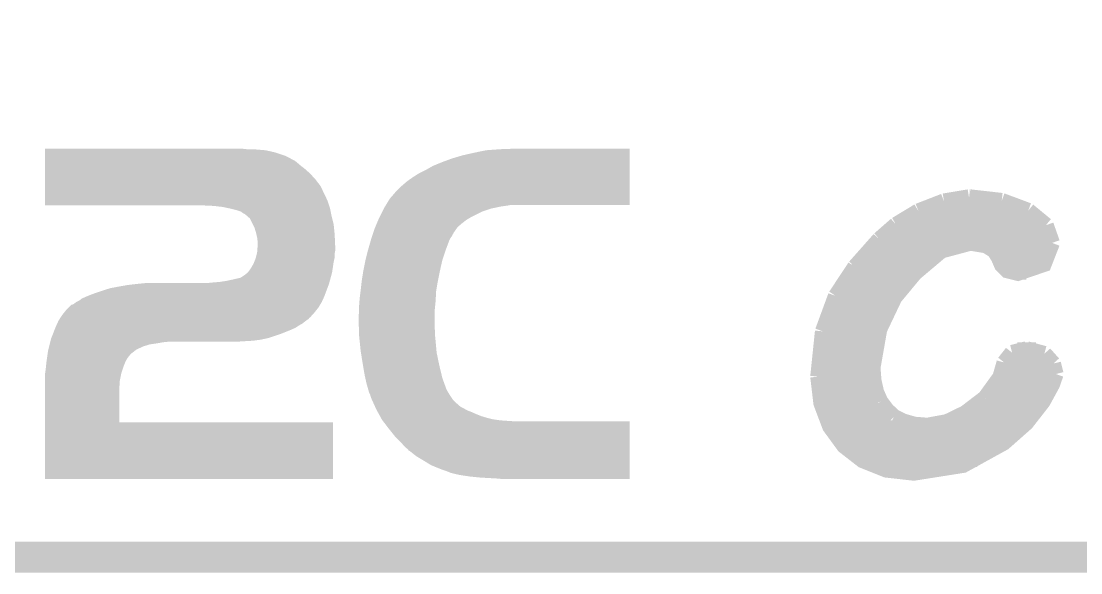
# Model space of a CAD drawing. Extents: x -1.4 to 24.2, y -3.9 to 40.3.
# Drawn here: x 10.25 to 15.42, y -3.89 to -1.19 of the extents above; entities that cross this region are included whole.
import ezdxf

# ---------------------------------------------------------------- set-up
doc = ezdxf.new("R2010")
doc.units = 0
doc.layers.add('USBI2CCLICK_V102A_GKO', color=5, linetype='CONTINUOUS')
doc.layers.add('USBI2CCLICK_V102A_GTO', color=14, linetype='CONTINUOUS')

msp = doc.modelspace()

# ---------------------------------------------------------------- linework, layer by layer
at = {"layer": 'USBI2CCLICK_V102A_GKO', "const_width": 0.1524}
msp.add_lwpolyline([(-1.27, -3.81), (21.59, -3.81), (24.13, -1.27)], dxfattribs=at)
at = {"layer": 'USBI2CCLICK_V102A_GTO', "const_width": 0.0762}
for points in [[(14.74978, -2.07264), (14.8717, -2.05232)], [(14.8717, -2.05232), (14.87424, -2.05232)], [(14.87424, -2.05232), (15.03172, -2.0701)], [(14.62532, -2.1209), (14.74978, -2.07264)], [(15.03172, -2.0701), (15.16126, -2.11836)], [(14.5161, -2.18694), (14.62532, -2.1209)], [(14.64056, -2.11328), (15.1511, -2.11328)], [(15.16126, -2.11836), (15.24762, -2.18948)], [(14.43482, -2.25806), (14.5161, -2.18694)], [(14.51102, -2.18948), (15.24762, -2.18948)], [(15.24762, -2.18948), (15.2781, -2.27584)], [(14.31544, -2.39268), (14.43482, -2.25806)], [(14.4018, -2.88544), (14.43482, -2.69748), (14.50848, -2.54254), (14.60754, -2.42316), (14.73708, -2.31394), (14.87932, -2.27584), (14.95552, -2.28854), (14.99616, -2.31394), (15.01648, -2.34696), (15.03172, -2.38252), (15.05966, -2.41046), (15.11046, -2.42316), (15.23746, -2.37998), (15.2781, -2.27584)], [(14.4272, -2.26568), (15.2781, -2.26568)], [(14.35608, -2.34188), (14.69136, -2.34188)], [(15.01394, -2.34188), (15.2654, -2.34188)], [(14.22146, -2.53492), (14.31544, -2.39268)], [(14.29512, -2.41808), (14.61008, -2.41808)], [(15.08252, -2.41808), (15.1511, -2.41808)], [(14.24178, -2.49428), (14.5415, -2.49428)], [(14.15796, -2.70764), (14.22146, -2.53492)], [(14.20368, -2.57048), (14.4907, -2.57048)], [(14.1732, -2.64668), (14.4526, -2.64668)], [(14.1351, -2.92862), (14.15796, -2.70764)], [(14.15542, -2.72288), (14.42466, -2.72288)], [(14.14272, -2.79908), (14.40942, -2.79908)], [(15.04442, -2.86004), (15.08252, -2.81178)], [(15.08252, -2.81178), (15.15364, -2.794)], [(15.10792, -2.79908), (15.19936, -2.79908)], [(15.15364, -2.794), (15.24, -2.81686)], [(15.24, -2.81686), (15.28318, -2.86512)], [(14.13764, -2.87528), (14.4018, -2.87528)], [(15.0241, -2.93116), (15.04442, -2.86004)], [(15.03934, -2.87528), (15.28826, -2.87528)], [(15.28318, -2.86512), (15.29588, -2.91592)], [(14.1351, -2.92862), (14.15034, -3.05816), (14.19352, -3.17246), (14.2621, -3.26644), (14.35354, -3.33756), (14.46784, -3.38328), (14.60246, -3.39852), (14.84376, -3.36042), (15.04188, -3.2512), (15.1511, -3.15468), (15.23238, -3.05054), (15.2781, -2.96672), (15.29588, -2.91592)], [(14.4018, -2.88544), (14.40688, -2.94894)], [(14.95044, -3.03276), (15.0241, -2.93116)], [(14.1351, -2.95148), (14.40688, -2.95148)], [(14.40688, -2.94894), (14.41958, -3.00482)], [(15.01394, -2.95148), (15.28572, -2.95148)], [(14.14272, -3.02768), (14.42974, -3.02768)], [(14.41958, -3.00482), (14.4399, -3.05054)], [(14.85392, -3.10642), (14.95044, -3.03276)], [(14.95298, -3.02768), (15.24508, -3.02768)], [(14.4399, -3.05054), (14.47038, -3.09118)], [(14.16304, -3.10388), (14.48308, -3.10388)], [(14.47038, -3.09118), (14.50594, -3.1242)], [(14.50594, -3.1242), (14.55166, -3.14706)], [(14.76502, -3.1496), (14.85392, -3.10642)], [(14.85646, -3.10388), (15.19428, -3.10388)], [(14.19606, -3.18008), (15.1257, -3.18008)], [(14.55166, -3.14706), (14.605, -3.1623)], [(14.605, -3.1623), (14.6685, -3.16738)], [(14.6685, -3.16738), (14.76502, -3.1496)], [(14.25194, -3.25628), (15.03426, -3.25628)], [(14.34592, -3.33248), (14.91234, -3.33248)]]:
    msp.add_lwpolyline(points, dxfattribs=at)
at = {"layer": 'USBI2CCLICK_V102A_GTO'}
for points in [[(10.360676, -1.87198), (10.360678, -1.85166), (11.57478, -1.87198), (11.536682, -1.85166)], [(10.360678, -1.85166), (10.36068, -1.833882), (11.536682, -1.85166), (11.48334, -1.833882)], [(10.36068, -1.81864), (10.360682, -1.8161), (11.346182, -1.81864), (11.32332, -1.8161)], [(10.36068, -1.82372), (10.36068, -1.81864), (11.43762, -1.82372), (11.37666, -1.81864)], [(10.36068, -1.8288), (10.36068, -1.82372), (11.460482, -1.8288), (11.43762, -1.82372)], [(10.36068, -1.828802), (10.36068, -1.8288), (11.463022, -1.828802), (11.460482, -1.8288)], [(10.36068, -1.83134), (10.36068, -1.828802), (11.470642, -1.83134), (11.463022, -1.828802)], [(10.36068, -1.833882), (10.36068, -1.83134), (11.48334, -1.833882), (11.470642, -1.83134)], [(12.34694, -1.86436), (12.39774, -1.84912), (13.215616, -1.86436), (13.215616, -1.84912)], [(12.39774, -1.84912), (12.45362, -1.83642), (13.215616, -1.84912), (13.215618, -1.83642)], [(12.45362, -1.83642), (12.51458, -1.82372), (13.215618, -1.83642), (13.215618, -1.82372)], [(12.51458, -1.82372), (12.58316, -1.81864), (13.215618, -1.82372), (13.215618, -1.81864)], [(12.58316, -1.81864), (12.651146, -1.816122), (13.215618, -1.81864), (13.21562, -1.816122)], [(12.651146, -1.816122), (12.65174, -1.8161), (13.21562, -1.816122), (12.65174, -1.8161)], [(10.360674, -1.89738), (10.360676, -1.88214), (11.607798, -1.89738), (11.59002, -1.88214)], [(10.360674, -1.91516), (10.360674, -1.89738), (11.63066, -1.91516), (11.607798, -1.89738)], [(10.360676, -1.874522), (10.360676, -1.87198), (11.57986, -1.874522), (11.57478, -1.87198)], [(10.360676, -1.88214), (10.360676, -1.874522), (11.59002, -1.88214), (11.57986, -1.874522)], [(12.219938, -1.92024), (12.2555, -1.89992), (13.21561, -1.92024), (13.215612, -1.89992)], [(12.2555, -1.89992), (12.29868, -1.88214), (13.215612, -1.89992), (13.215614, -1.88214)], [(12.29868, -1.88214), (12.34694, -1.86436), (13.215614, -1.88214), (13.215616, -1.86436)], [(10.36067, -1.965958), (10.360672, -1.93802), (11.681458, -1.965958), (11.65606, -1.93802)], [(10.360672, -1.93802), (10.360674, -1.91516), (11.65606, -1.93802), (11.63066, -1.91516)], [(12.131038, -1.97358), (12.15644, -1.9558), (13.215606, -1.97358), (13.215608, -1.9558)], [(12.15644, -1.9558), (12.184382, -1.93802), (13.215608, -1.9558), (13.21561, -1.93802)], [(12.184382, -1.93802), (12.219938, -1.92024), (13.21561, -1.93802), (13.21561, -1.92024)], [(10.360664, -2.03708), (10.360666, -1.998982), (11.72464, -2.03708), (11.70686, -1.998982)], [(10.360666, -1.998982), (10.36067, -1.965958), (11.70686, -1.998982), (11.681458, -1.965958)], [(12.077698, -2.02184), (12.09802, -2.00152), (13.215602, -2.02184), (13.215604, -2.00152)], [(12.09802, -2.00152), (12.11326, -1.98882), (13.215604, -2.00152), (13.215606, -1.98882)], [(12.11326, -1.98882), (12.131038, -1.97358), (13.215606, -1.98882), (13.215606, -1.97358)], [(10.36066, -2.07518), (10.360662, -2.05232), (11.74242, -2.07518), (11.73226, -2.05232)], [(10.360662, -2.05232), (10.360664, -2.03708), (11.73226, -2.05232), (11.72464, -2.03708)], [(12.026052, -2.09042), (12.04468, -2.059938), (13.215598, -2.09042), (13.2156, -2.059938)], [(12.04468, -2.059938), (12.077698, -2.02184), (13.2156, -2.059938), (13.215602, -2.02184)], [(10.36066, -2.092938), (10.36066, -2.07518), (11.74834, -2.092938), (11.74242, -2.07518)], [(11.13282, -2.09296), (10.36066, -2.092938), (11.748348, -2.09296), (11.74834, -2.092938)], [(11.18616, -2.0955), (11.13282, -2.09296), (11.749194, -2.0955), (11.748348, -2.09296)], [(11.22934, -2.10058), (11.18616, -2.0955), (11.750888, -2.10058), (11.749194, -2.0955)], [(11.253056, -2.105662), (11.22934, -2.10058), (11.75258, -2.105662), (11.750888, -2.10058)], [(11.2649, -2.1082), (11.253056, -2.105662), (11.753088, -2.1082), (11.75258, -2.105662)], [(11.29538, -2.115822), (11.2649, -2.1082), (11.754614, -2.115822), (11.753088, -2.1082)], [(11.318238, -2.12344), (11.29538, -2.115822), (11.756136, -2.12344), (11.754614, -2.115822)], [(12.00785, -2.12344), (12.015468, -2.108202), (12.49426, -2.12344), (12.53998, -2.108202)], [(12.015468, -2.108202), (12.01674, -2.105662), (12.53998, -2.108202), (12.552042, -2.105662)], [(12.01674, -2.105662), (12.021396, -2.09804), (12.552042, -2.105662), (12.588242, -2.09804)], [(12.021396, -2.09804), (12.0245, -2.09296), (12.588242, -2.09804), (12.6238, -2.09296)], [(12.0245, -2.09296), (12.026052, -2.09042), (12.6238, -2.09296), (12.636498, -2.09042)], [(11.3284, -2.131058), (11.318238, -2.12344), (11.75766, -2.131058), (11.756136, -2.12344)], [(11.338556, -2.136138), (11.3284, -2.131058), (11.758676, -2.136138), (11.75766, -2.131058)], [(11.3411, -2.138682), (11.338556, -2.136138), (11.759186, -2.138682), (11.758676, -2.136138)], [(11.346906, -2.14376), (11.3411, -2.138682), (11.7602, -2.14376), (11.759186, -2.138682)], [(11.361418, -2.156458), (11.346906, -2.14376), (11.763376, -2.156458), (11.7602, -2.14376)], [(11.375392, -2.184402), (11.361418, -2.156458), (11.77036, -2.184402), (11.763376, -2.156458)], [(11.980644, -2.18186), (11.98813, -2.16408), (12.3952, -2.18186), (12.41806, -2.16408)], [(11.98813, -2.16408), (11.99134, -2.15646), (12.41806, -2.16408), (12.43076, -2.15646)], [(11.99134, -2.15646), (11.99515, -2.14884), (12.43076, -2.15646), (12.443462, -2.14884)], [(11.99515, -2.14884), (12.00785, -2.12344), (12.443462, -2.14884), (12.49426, -2.12344)], [(11.38428, -2.20218), (11.375392, -2.184402), (11.772138, -2.20218), (11.77036, -2.184402)], [(11.3919, -2.227582), (11.38428, -2.20218), (11.77468, -2.227582), (11.772138, -2.20218)], [(11.964244, -2.225044), (11.97102, -2.204722), (12.3571, -2.225044), (12.371322, -2.204722)], [(11.97102, -2.204722), (11.973158, -2.199642), (12.371322, -2.204722), (12.374878, -2.199642)], [(11.973158, -2.199642), (11.980644, -2.18186), (12.374878, -2.199642), (12.3952, -2.18186)], [(11.393594, -2.2352), (11.3919, -2.227582), (11.77544, -2.2352), (11.77468, -2.227582)], [(11.39698, -2.250442), (11.393594, -2.2352), (11.776134, -2.250442), (11.77544, -2.2352)], [(11.39952, -2.27076), (11.39698, -2.250442), (11.777058, -2.27076), (11.776134, -2.250442)], [(11.39952, -2.288542), (11.39952, -2.27076), (11.777866, -2.288542), (11.777058, -2.27076)], [(11.93945, -2.30632), (11.951062, -2.26568), (12.319, -2.30632), (12.33424, -2.26568)], [(11.951062, -2.26568), (11.95324, -2.25806), (12.33424, -2.26568), (12.33805, -2.25806)], [(11.95324, -2.25806), (11.955778, -2.250442), (12.33805, -2.25806), (12.34186, -2.250442)], [(11.955778, -2.250442), (11.959166, -2.240282), (12.34186, -2.250442), (12.349478, -2.240282)], [(11.959166, -2.240282), (11.961704, -2.232664), (12.349478, -2.240282), (12.35202, -2.232664)], [(11.961704, -2.232664), (11.963398, -2.227586), (12.35202, -2.232664), (12.357094, -2.227586)], [(11.963398, -2.227586), (11.964244, -2.225044), (12.357094, -2.227586), (12.3571, -2.225044)], [(11.390628, -2.346962), (11.395708, -2.326642), (11.77544, -2.346962), (11.77544, -2.326642)], [(11.395708, -2.326642), (11.39698, -2.321558), (11.77544, -2.326642), (11.776456, -2.321558)], [(11.39698, -2.321558), (11.397564, -2.313942), (11.776456, -2.321558), (11.77798, -2.313942)], [(11.397564, -2.313942), (11.399324, -2.29108), (11.77798, -2.313942), (11.77798, -2.29108)], [(11.399324, -2.29108), (11.39952, -2.288542), (11.77798, -2.29108), (11.777866, -2.288542)], [(11.925934, -2.35966), (11.938, -2.3114), (12.301222, -2.35966), (12.317306, -2.3114)], [(11.938, -2.3114), (11.93945, -2.30632), (12.317306, -2.3114), (12.319, -2.30632)], [(11.369038, -2.395222), (11.3792, -2.37744), (11.766548, -2.395222), (11.769216, -2.37744)], [(11.3792, -2.37744), (11.382246, -2.36982), (11.769216, -2.37744), (11.77036, -2.36982)], [(11.382246, -2.36982), (11.38936, -2.352038), (11.77036, -2.36982), (11.77431, -2.352038)], [(11.38936, -2.352038), (11.390628, -2.346962), (11.77431, -2.352038), (11.77544, -2.346962)], [(11.919204, -2.39268), (11.9253, -2.3622), (12.2936, -2.39268), (12.300634, -2.3622)], [(11.9253, -2.3622), (11.925934, -2.35966), (12.300634, -2.3622), (12.301222, -2.35966)], [(11.315704, -2.446018), (11.338562, -2.430778), (11.755812, -2.446018), (11.75997, -2.430778)], [(11.338562, -2.430778), (11.3411, -2.42824), (11.75997, -2.430778), (11.760662, -2.42824)], [(11.3411, -2.42824), (11.348722, -2.423158), (11.760662, -2.42824), (11.762048, -2.423158)], [(11.348722, -2.423158), (11.35075, -2.420622), (11.762048, -2.423158), (11.76274, -2.420622)], [(11.35075, -2.420622), (11.35888, -2.41046), (11.76274, -2.420622), (11.764264, -2.41046)], [(11.35888, -2.41046), (11.369038, -2.395222), (11.764264, -2.41046), (11.766548, -2.395222)], [(11.90752, -2.46126), (11.912732, -2.42824), (12.279376, -2.46126), (12.28598, -2.42824)], [(11.912732, -2.42824), (11.91514, -2.413), (12.28598, -2.42824), (12.289244, -2.413)], [(11.91514, -2.413), (11.919204, -2.39268), (12.289244, -2.413), (12.2936, -2.39268)], [(10.72134, -2.4892), (10.764518, -2.48158), (11.742736, -2.4892), (11.745594, -2.48158)], [(10.764518, -2.48158), (10.8077, -2.4765), (11.745594, -2.48158), (11.7475, -2.4765)], [(10.8077, -2.4765), (10.858498, -2.47142), (11.7475, -2.4765), (11.748884, -2.47142)], [(11.15822, -2.47142), (11.18362, -2.46888), (11.748884, -2.47142), (11.749578, -2.46888)], [(11.18362, -2.46888), (11.2141, -2.46634), (11.749578, -2.46888), (11.75027, -2.46634)], [(11.2141, -2.46634), (11.24712, -2.46126), (11.75027, -2.46634), (11.751656, -2.46126)], [(11.24712, -2.46126), (11.28268, -2.45364), (11.751656, -2.46126), (11.753734, -2.45364)], [(11.28268, -2.45364), (11.315704, -2.446018), (11.753734, -2.45364), (11.755812, -2.446018)], [(11.90244, -2.50698), (11.906954, -2.46634), (12.271586, -2.50698), (12.27836, -2.46634)], [(11.906954, -2.46634), (11.90752, -2.46126), (12.27836, -2.46634), (12.279376, -2.46126)], [(10.56386, -2.53746), (10.58926, -2.5273), (11.72464, -2.53746), (11.72845, -2.5273)], [(10.58926, -2.5273), (10.6172, -2.51714), (11.72845, -2.5273), (11.73226, -2.51714)], [(10.6172, -2.51714), (10.64768, -2.50698), (11.73226, -2.51714), (11.73607, -2.50698)], [(10.64768, -2.50698), (10.6807, -2.49682), (11.73607, -2.50698), (11.73988, -2.49682)], [(10.6807, -2.49682), (10.72134, -2.4892), (11.73988, -2.49682), (11.742736, -2.4892)], [(11.89736, -2.54762), (11.901804, -2.51206), (12.268868, -2.54762), (12.27074, -2.51206)], [(11.901804, -2.51206), (11.90244, -2.50698), (12.27074, -2.51206), (12.271586, -2.50698)], [(10.477502, -2.5908), (10.490206, -2.5781), (11.6967, -2.5908), (11.70432, -2.5781)], [(10.490206, -2.5781), (10.492744, -2.578098), (11.70432, -2.5781), (11.70432, -2.578098)], [(10.492744, -2.578098), (10.5029, -2.573018), (11.70432, -2.578098), (11.707368, -2.573018)], [(10.5029, -2.573018), (10.513062, -2.5654), (11.707368, -2.573018), (11.71194, -2.5654)], [(10.513062, -2.5654), (10.5283, -2.55778), (11.71194, -2.5654), (11.715402, -2.55778)], [(10.5283, -2.55778), (10.541002, -2.54762), (11.715402, -2.55778), (11.72002, -2.54762)], [(10.541002, -2.54762), (10.56386, -2.53746), (11.72002, -2.54762), (11.72464, -2.53746)], [(11.89482, -2.58064), (11.896382, -2.56032), (12.266166, -2.58064), (12.2682, -2.56032)], [(11.89482, -2.611118), (11.89482, -2.58064), (12.26312, -2.611118), (12.266166, -2.58064)], [(11.896382, -2.56032), (11.89736, -2.54762), (12.2682, -2.56032), (12.268868, -2.54762)], [(10.436398, -2.6416), (10.44448, -2.6289), (11.653514, -2.6416), (11.664946, -2.6289)], [(10.44448, -2.6289), (10.45464, -2.6162), (11.664946, -2.6289), (11.67638, -2.6162)], [(10.45464, -2.6162), (10.4648, -2.6035), (11.67638, -2.6162), (11.68654, -2.6035)], [(10.4648, -2.6035), (10.477502, -2.5908), (11.68654, -2.6035), (11.6967, -2.5908)], [(11.89228, -2.63144), (11.89482, -2.611118), (12.26312, -2.63144), (12.26312, -2.611118)], [(11.89228, -2.65176), (11.89228, -2.63144), (12.26312, -2.65176), (12.26312, -2.63144)], [(10.412012, -2.68986), (10.414, -2.68478), (11.58494, -2.68986), (11.59256, -2.68478)], [(10.414, -2.68478), (10.416308, -2.6797), (11.59256, -2.68478), (11.60018, -2.6797)], [(10.416308, -2.6797), (10.420926, -2.669542), (11.60018, -2.6797), (11.617958, -2.669542)], [(10.420926, -2.669542), (10.425546, -2.65938), (11.617958, -2.669542), (11.63066, -2.65938)], [(10.425546, -2.65938), (10.426702, -2.65684), (11.63066, -2.65938), (11.634046, -2.65684)], [(10.426702, -2.65684), (10.429934, -2.65176), (11.634046, -2.65684), (11.64082, -2.65176)], [(10.429934, -2.65176), (10.433166, -2.64668), (11.64082, -2.65176), (11.648436, -2.64668)], [(10.433166, -2.64668), (10.43639, -2.641614), (11.648436, -2.64668), (11.650974, -2.641614)], [(10.43639, -2.641614), (10.436398, -2.6416), (11.650974, -2.641614), (11.653514, -2.6416)], [(11.893592, -2.692402), (11.89228, -2.65176), (12.26312, -2.692402), (12.26312, -2.65176)], [(10.391142, -2.743198), (10.392134, -2.74066), (11.438474, -2.743198), (11.450318, -2.74066)], [(10.392134, -2.74066), (10.400084, -2.72034), (11.450318, -2.74066), (11.511282, -2.72034)], [(10.400084, -2.72034), (10.408036, -2.70002), (11.511282, -2.72034), (11.56208, -2.70002)], [(10.408036, -2.70002), (10.412012, -2.68986), (11.56208, -2.70002), (11.58494, -2.68986)], [(11.894084, -2.707642), (11.893592, -2.692402), (12.26566, -2.707642), (12.26312, -2.692402)], [(11.89482, -2.7305), (11.894084, -2.707642), (12.26566, -2.7305), (12.26566, -2.707642)], [(11.897448, -2.7559), (11.89482, -2.7305), (12.2682, -2.7559), (12.26566, -2.7305)], [(10.377804, -2.796542), (10.381614, -2.7813), (10.8077, -2.796542), (10.84072, -2.7813)], [(10.381614, -2.7813), (10.384154, -2.77114), (10.84072, -2.7813), (10.873738, -2.77114)], [(10.384154, -2.77114), (10.385424, -2.76606), (10.873738, -2.77114), (10.9093, -2.76606)], [(10.385424, -2.76606), (10.386696, -2.76098), (10.9093, -2.76606), (10.93724, -2.76098)], [(10.386696, -2.76098), (10.38733, -2.75844), (10.93724, -2.76098), (10.96264, -2.75844)], [(10.38733, -2.75844), (10.387966, -2.7559), (11.292842, -2.75844), (11.33348, -2.7559)], [(10.387966, -2.7559), (10.3886, -2.75336), (11.33348, -2.7559), (11.37666, -2.75336)], [(10.3886, -2.75336), (10.38987, -2.74828), (11.37666, -2.75336), (11.41476, -2.74828)], [(10.38987, -2.74828), (10.391142, -2.743198), (11.41476, -2.74828), (11.438474, -2.743198)], [(11.90244, -2.804162), (11.897448, -2.7559), (12.272588, -2.804162), (12.2682, -2.7559)], [(10.368642, -2.85496), (10.371182, -2.837182), (10.75436, -2.85496), (10.764518, -2.837182)], [(10.371182, -2.837182), (10.372996, -2.824482), (10.764518, -2.837182), (10.774678, -2.824482)], [(10.372996, -2.824482), (10.374448, -2.814322), (10.774678, -2.824482), (10.78484, -2.814322)], [(10.374448, -2.814322), (10.3759, -2.80416), (10.78484, -2.814322), (10.797904, -2.80416)], [(10.3759, -2.80416), (10.377804, -2.796542), (10.797904, -2.80416), (10.8077, -2.796542)], [(11.90366, -2.811782), (11.90244, -2.804162), (12.27328, -2.811782), (12.272588, -2.804162)], [(11.9126, -2.86766), (11.90366, -2.811782), (12.284922, -2.86766), (12.27328, -2.811782)], [(10.3632, -2.90322), (10.36574, -2.8829), (10.73658, -2.90322), (10.743352, -2.8829)], [(10.36574, -2.8829), (10.365994, -2.880358), (10.743352, -2.8829), (10.7442, -2.880358)], [(10.365994, -2.880358), (10.36828, -2.8575), (10.7442, -2.880358), (10.753342, -2.8575)], [(10.36828, -2.8575), (10.368642, -2.85496), (10.753342, -2.8575), (10.75436, -2.85496)], [(11.913448, -2.87274), (11.9126, -2.86766), (12.28598, -2.87274), (12.284922, -2.86766)], [(11.91768, -2.89814), (11.913448, -2.87274), (12.292078, -2.89814), (12.28598, -2.87274)], [(10.36066, -2.921), (10.36211, -2.910842), (10.732008, -2.921), (10.73404, -2.910842)], [(10.36066, -2.94894), (10.36066, -2.921), (10.72642, -2.94894), (10.732008, -2.921)], [(10.36211, -2.910842), (10.3632, -2.90322), (10.73404, -2.910842), (10.73658, -2.90322)], [(11.92276, -2.92608), (11.91768, -2.89814), (12.298784, -2.92608), (12.292078, -2.89814)], [(11.925018, -2.93624), (11.92276, -2.92608), (12.301222, -2.93624), (12.298784, -2.92608)], [(11.92784, -2.94894), (11.925018, -2.93624), (12.30584, -2.94894), (12.301222, -2.93624)], [(10.36066, -2.992118), (10.36066, -2.94894), (10.72388, -2.992118), (10.72642, -2.94894)], [(10.36066, -3.15214), (10.36066, -2.992118), (10.723902, -3.15214), (10.72388, -2.992118)], [(11.93292, -2.96926), (11.92784, -2.94894), (12.313228, -2.96926), (12.30584, -2.94894)], [(11.939452, -2.992122), (11.93292, -2.96926), (12.32154, -2.992122), (12.313228, -2.96926)], [(11.943078, -3.004818), (11.939452, -2.992122), (12.329158, -3.004818), (12.32154, -2.992122)], [(11.94816, -3.014978), (11.943078, -3.004818), (12.335254, -3.014978), (12.329158, -3.004818)], [(11.948796, -3.01752), (11.94816, -3.014978), (12.336778, -3.01752), (12.335254, -3.014978)], [(11.950698, -3.025138), (11.948796, -3.01752), (12.341858, -3.025138), (12.336778, -3.01752)], [(11.953238, -3.030216), (11.950698, -3.025138), (12.345244, -3.030216), (12.341858, -3.025138)], [(11.95324, -3.032756), (11.953238, -3.030216), (12.346938, -3.032756), (12.345244, -3.030216)], [(11.956706, -3.040382), (11.95324, -3.032756), (12.352022, -3.040382), (12.346938, -3.032756)], [(11.964788, -3.05816), (11.956706, -3.040382), (12.3698, -3.05816), (12.352022, -3.040382)], [(11.972868, -3.075942), (11.964788, -3.05816), (12.390124, -3.075942), (12.3698, -3.05816)], [(11.976332, -3.08356), (11.972868, -3.075942), (12.405358, -3.08356), (12.390124, -3.075942)], [(11.97864, -3.088642), (11.976332, -3.08356), (12.414254, -3.088642), (12.405358, -3.08356)], [(11.981434, -3.09372), (11.97864, -3.088642), (12.42314, -3.09372), (12.414254, -3.088642)], [(11.985624, -3.10134), (11.981434, -3.09372), (12.44346, -3.10134), (12.42314, -3.09372)], [(11.991212, -3.1115), (11.985624, -3.10134), (12.46632, -3.1115), (12.44346, -3.10134)], [(10.36066, -3.152162), (10.36066, -3.15214), (11.76782, -3.152162), (10.723902, -3.15214)], [(10.36066, -3.428978), (10.36066, -3.152162), (11.767798, -3.428978), (11.76782, -3.152162)], [(11.9968, -3.12166), (11.991212, -3.1115), (12.491718, -3.12166), (12.46632, -3.1115)], [(12.000992, -3.12928), (11.9968, -3.12166), (12.51712, -3.12928), (12.491718, -3.12166)], [(12.005182, -3.1369), (12.000992, -3.12928), (12.547602, -3.1369), (12.51712, -3.12928)], [(12.006578, -3.13944), (12.005182, -3.1369), (12.565382, -3.13944), (12.547602, -3.1369)], [(12.008522, -3.14198), (12.006578, -3.13944), (12.58316, -3.14198), (12.565382, -3.13944)], [(12.010464, -3.14452), (12.008522, -3.14198), (12.61872, -3.14452), (12.58316, -3.14198)], [(12.012406, -3.14706), (12.010464, -3.14452), (12.656818, -3.14706), (12.61872, -3.14452)], [(12.012424, -3.147082), (12.012406, -3.14706), (13.21562, -3.147082), (12.656818, -3.14706)], [(12.0396, -3.18262), (12.012424, -3.147082), (13.215616, -3.18262), (13.21562, -3.147082)], [(12.070078, -3.220718), (12.0396, -3.18262), (13.215614, -3.220718), (13.215616, -3.18262)], [(12.09802, -3.24866), (12.070078, -3.220718), (13.215612, -3.24866), (13.215614, -3.220718)], [(12.11834, -3.27152), (12.09802, -3.24866), (13.21561, -3.27152), (13.215612, -3.24866)], [(12.133576, -3.284218), (12.11834, -3.27152), (13.215608, -3.284218), (13.21561, -3.27152)], [(12.136114, -3.289286), (12.133576, -3.284218), (13.215608, -3.289286), (13.215608, -3.284218)], [(12.138656, -3.2893), (12.136114, -3.289286), (13.215608, -3.2893), (13.215608, -3.289286)], [(12.17422, -3.31724), (12.138656, -3.2893), (13.215606, -3.31724), (13.215608, -3.2893)], [(12.21232, -3.3401), (12.17422, -3.31724), (13.215604, -3.3401), (13.215606, -3.31724)], [(12.24534, -3.36042), (12.21232, -3.3401), (13.215602, -3.36042), (13.215604, -3.3401)], [(12.27582, -3.37312), (12.24534, -3.36042), (13.215602, -3.37312), (13.215602, -3.36042)], [(12.30122, -3.38328), (12.27582, -3.37312), (13.2156, -3.38328), (13.215602, -3.37312)], [(12.324082, -3.3909), (12.30122, -3.38328), (13.2156, -3.3909), (13.2156, -3.38328)], [(12.33678, -3.39598), (12.324082, -3.3909), (13.2156, -3.39598), (13.2156, -3.3909)], [(12.341858, -3.39852), (12.33678, -3.39598), (13.2156, -3.39852), (13.2156, -3.39598)], [(12.385042, -3.40868), (12.341858, -3.39852), (13.215598, -3.40868), (13.2156, -3.39852)], [(12.43584, -3.4163), (12.385042, -3.40868), (13.215598, -3.4163), (13.215598, -3.40868)], [(11.767798, -3.429), (10.36066, -3.428978), (11.767798, -3.429), (11.767798, -3.428978)], [(12.48664, -3.42138), (12.43584, -3.4163), (13.215598, -3.42138), (13.215598, -3.4163)], [(12.53236, -3.42392), (12.48664, -3.42138), (13.215598, -3.42392), (13.215598, -3.42138)], [(12.57554, -3.42646), (12.53236, -3.42392), (13.215598, -3.42646), (13.215598, -3.42392)], [(12.59586, -3.429), (12.57554, -3.42646), (13.215598, -3.429), (13.215598, -3.42646)]]:
    msp.add_solid(points, dxfattribs=at)

doc.saveas('drawing.dxf')
